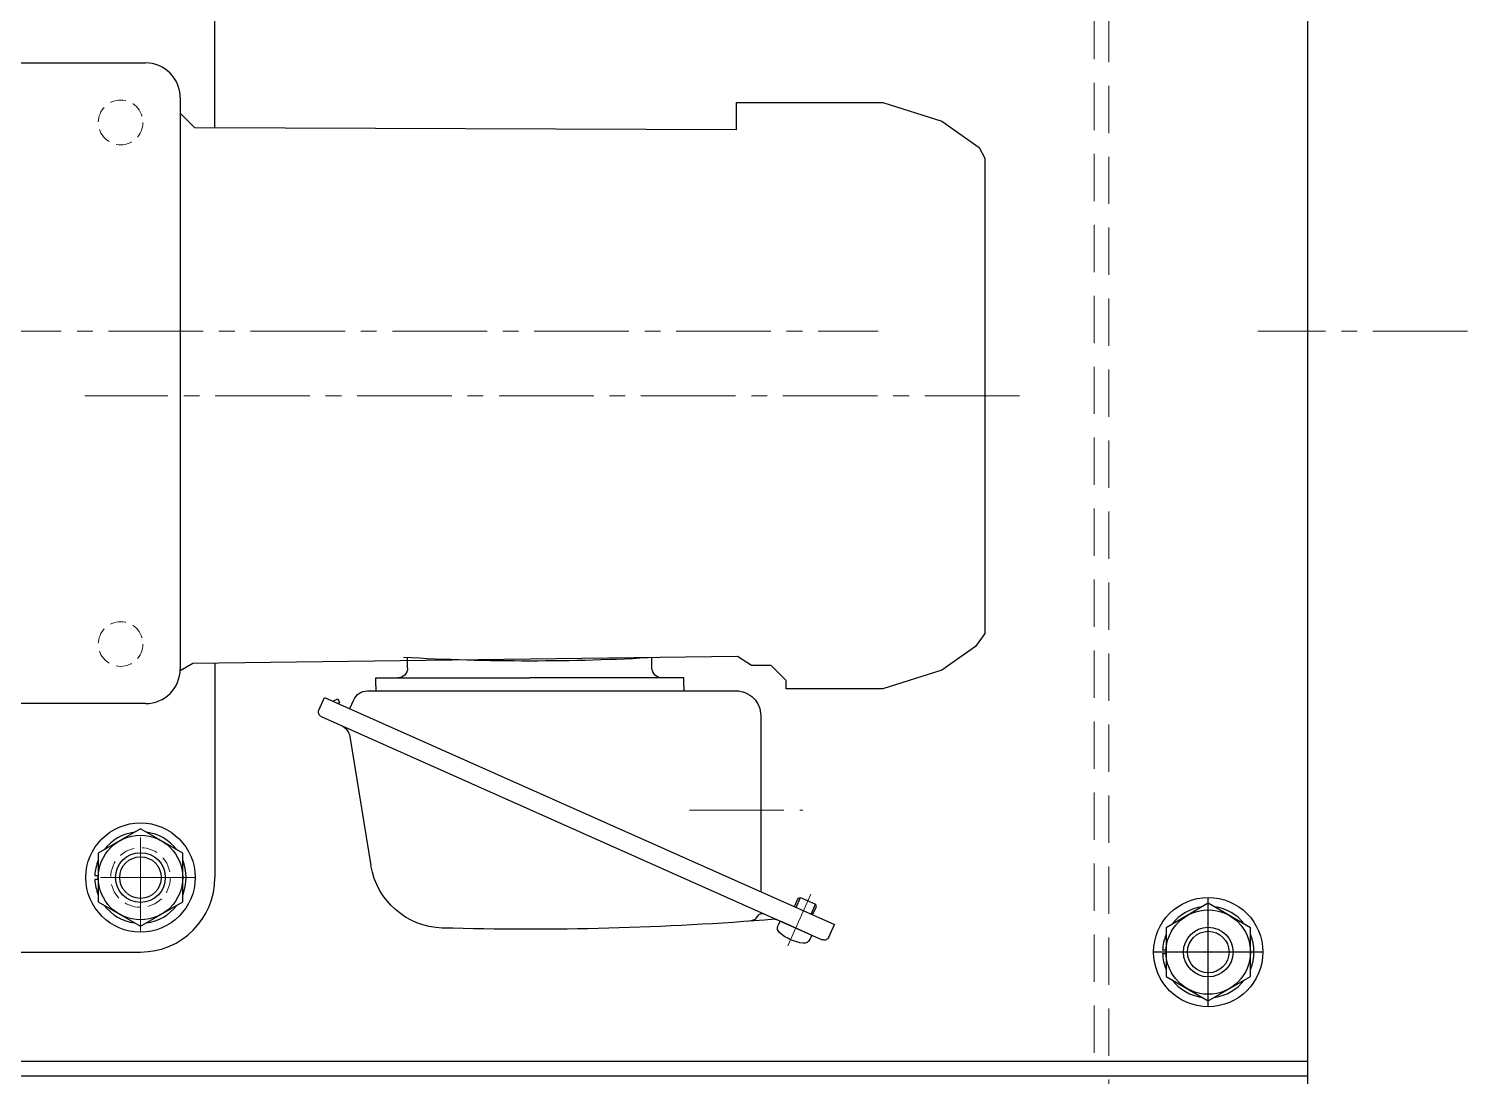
# Model space of a CAD drawing. Header units: millimetres. Extents: x 0 to 51411, y 0 to 16902.
# Drawn here: x 4482 to 4771.4, y 13345.9 to 13556.8 of the extents above; entities that cross this region are included whole.
import ezdxf

# ---------------------------------------------------------------- set-up
doc = ezdxf.new("R2010")
doc.units = ezdxf.units.MM
doc.linetypes.add('CENTER2', pattern=[28.575, 19.05, -3.175, 3.175, -3.175])
doc.linetypes.add('HIDDEN2', pattern=[4.7625, 3.175, -1.5875])
for name, color, linetype, lineweight in [('01_外形線', 7, 'Continuous', 25), ('03_かくれ線', 6, 'HIDDEN2', 13), ('04_中心線', 1, 'CENTER2', 9)]:
    doc.layers.add(name, color=color, linetype=linetype, lineweight=lineweight)

# ---------------------------------------------------------------- blocks, each defined once
blk = doc.blocks.new('*U1590')
at = {"layer": '04_中心線', "color": 0, "linetype": 'CENTER2', "transparency": 16777216}
blk.add_line((0, 45), (0, 228.5), dxfattribs=at)

msp = doc.modelspace()

# ---------------------------------------------------------------- linework, layer by layer
at = {"layer": '01_外形線', "transparency": 33554508}
for p, q in [((4739.467, 13768.911), (4739.467, 13222.911)), ((4519.467, 13536.782), (4519.467, 13605.912)), ((4377.467, 13549.912), (4505.467, 13549.912)), ((4512.467, 13542.912), (4512.467, 13427.912)), ((4519.467, 13429.076), (4519.467, 13385.912)), ((4505.467, 13420.912), (4377.467, 13420.912)), ((4344.467, 13370.912), (4504.467, 13370.912)), ((4739.467, 13348.912), (3559.467, 13348.912)), ((4739.467, 13345.912), (3559.467, 13345.912))]:
    msp.add_line(p, q, dxfattribs=at)
at = {"layer": '01_外形線'}
msp.add_lwpolyline([(4739.467, 13760.909), (4739.467, 13230.911, 0.4142136), (4749.467, 13220.911), (5437.467, 13220.911, 0.4142136), (5447.467, 13230.911), (5447.467, 13760.909, 0.4142136), (5437.467, 13770.909), (4749.467, 13770.909, 0.4142136)], format="xyb", close=True, dxfattribs=at)
at = {"layer": '01_外形線', "transparency": 33554508}
for points in [[(4624.467, 13536.412), (4624.467, 13541.912), (4653.972, 13541.912), (4665.787, 13538.186), (4673.358, 13532.885), (4674.467, 13530.755), (4674.467, 13435.068), (4672.605, 13432.411), (4665.787, 13427.637), (4653.972, 13423.912), (4634.467, 13423.912), (4634.467, 13425.572), (4631.467, 13428.572), (4627.467, 13428.572), (4624.7, 13430.412), (4514.987, 13429.019), (4512.457, 13427.547)], [(4624.467, 13536.412), (4515.415, 13536.797), (4512.467, 13539.796)], [(4558.26, 13428.091), (4558.26, 13430.162)], [(4607.46, 13428.091), (4607.46, 13430.162)], [(4551.86, 13426.091), (4582.86, 13426.091)], [(4551.86, 13424.491), (4551.86, 13426.091)], [(4551.86, 13424.491), (4551.86, 13423.491)], [(4613.86, 13426.091), (4582.86, 13426.091)], [(4613.86, 13424.491), (4613.86, 13426.091)], [(4613.86, 13424.491), (4613.86, 13423.491)], [(4540.37, 13419.627), (4541.509, 13422.185)], [(4541.509, 13422.185), (4644.192, 13376.468)], [(4543.203, 13421.431), (4544.204, 13421.856)], [(4544.204, 13421.856), (4544.516, 13421.12)], [(4546.625, 13419.908), (4547.428, 13421.711)], [(4550.169, 13423.491), (4624.36, 13423.491)], [(4544.202, 13420.987), (4544.516, 13421.12)], [(4540.877, 13418.307), (4582.86, 13399.615)], [(4629.36, 13418.491), (4629.36, 13383.072)], [(4546.621, 13414.27), (4550.879, 13388.314)], [(4582.86, 13399.615), (4641.733, 13373.403)], [(4504.467, 13395.727), (4495.967, 13390.819)], [(4512.967, 13390.819), (4504.467, 13395.727)], [(4495.967, 13390.819), (4495.967, 13381.004)], [(4512.967, 13381.004), (4512.967, 13390.819)], [(4495.967, 13386.287), (4495.275, 13386.287)], [(4495.967, 13385.537), (4495.275, 13385.537)], [(4636.153, 13380.048), (4636.905, 13381.738)], [(4636.472, 13379.905), (4637.367, 13381.915)], [(4636.905, 13381.738), (4637.367, 13381.915)], [(4637.367, 13381.915), (4640.382, 13380.573)], [(4719.467, 13359.911), (4719.467, 13381.911)], [(4495.967, 13381.004), (4504.467, 13376.097)], [(4504.467, 13376.097), (4512.967, 13381.004)], [(4639.487, 13378.563), (4640.382, 13380.573)], [(4639.807, 13378.421), (4640.559, 13380.111)], [(4640.559, 13380.111), (4640.382, 13380.573)], [(4719.467, 13380.726), (4710.967, 13375.818)], [(4727.967, 13375.818), (4719.467, 13380.726)], [(4633.237, 13377.186), (4632.839, 13376.292)], [(4633.237, 13377.186), (4639.632, 13374.339)], [(4633.237, 13377.186), (4639.632, 13374.339)], [(4643.053, 13373.91), (4644.192, 13376.468)], [(4710.967, 13375.818), (4710.967, 13366.003)], [(4727.967, 13366.003), (4727.967, 13375.818)], [(4639.632, 13374.339), (4639.233, 13373.445)], [(4730.467, 13370.911), (4708.467, 13370.911)], [(4710.967, 13371.286), (4710.275, 13371.286)], [(4710.967, 13370.536), (4710.275, 13370.536)], [(4710.967, 13366.003), (4719.467, 13361.096)], [(4719.467, 13361.096), (4727.967, 13366.003)]]:
    msp.add_lwpolyline(points, dxfattribs=at)
for points in [[(4558.26, 13428.091, -0.4142136), (4556.26, 13426.091)], [(4608.267, 13430.207, -0.0281894), (4557.454, 13430.207)], [(4609.46, 13426.091, -0.4142136), (4607.46, 13428.091)], [(4547.428, 13421.711, -0.2962135), (4550.169, 13423.491)], [(4624.36, 13423.491, -0.4142136), (4629.36, 13418.491)], [(4540.877, 13418.307, -0.4142136), (4540.37, 13419.627)], [(4544.88, 13416.525, -0.2524906), (4546.621, 13414.27)], [(4503.265, 13395.033, 0.1988668), (4497.169, 13391.513)], [(4511.765, 13391.513, 0.1988668), (4505.669, 13395.033)], [(4495.967, 13389.432, 0.0881874), (4495.275, 13386.287)], [(4512.967, 13382.392, 0.1988668), (4512.967, 13389.432)], [(4565.241, 13375.75, -0.3590323), (4550.879, 13388.314)], [(4495.275, 13385.537, 0.0881874), (4495.967, 13382.392)], [(4497.169, 13380.31, 0.1988668), (4503.265, 13376.79)], [(4505.669, 13376.79, 0.1988668), (4511.765, 13380.31)], [(4628.81, 13378.307, -0.2762378), (4627.131, 13377.126)], [(4628.719, 13378.103, -0.4142136), (4630.039, 13378.61)], [(4718.265, 13380.032, 0.1988668), (4712.169, 13376.512)], [(4726.765, 13376.512, 0.1988668), (4720.669, 13380.032)], [(4632.181, 13377.521, -0.0279233), (4565.241, 13375.75)], [(4632.181, 13377.521, -0.1259531), (4632.67, 13377.438)], [(4633.18, 13374.776, -0.3316794), (4632.839, 13376.292)], [(4637.878, 13372.684, -0.1458979), (4633.18, 13374.776)], [(4639.233, 13373.445, -0.3316794), (4637.878, 13372.684)], [(4643.053, 13373.91, -0.4142136), (4641.733, 13373.403)], [(4710.967, 13374.431, 0.0881874), (4710.275, 13371.286)], [(4727.967, 13367.391, 0.1988668), (4727.967, 13374.431)], [(4710.275, 13370.536, 0.0881874), (4710.967, 13367.391)], [(4712.169, 13365.31, 0.1988668), (4718.265, 13361.79)], [(4720.669, 13361.79, 0.1988668), (4726.765, 13365.31)]]:
    msp.add_lwpolyline(points, format="xyb", dxfattribs=at)
for centre, radius in [((4504.467, 13385.912), 11), ((4504.467, 13385.912), 8.5), ((4504.467, 13385.912), 5), ((4504.467, 13385.912), 4.188), ((4719.467, 13370.911), 11), ((4719.467, 13370.911), 8.5), ((4719.467, 13370.911), 5), ((4719.467, 13370.911), 4.188)]:
    msp.add_circle(centre, radius, dxfattribs=at)
for centre, radius, start, end in [((4505.467, 13542.912), 7, 0, 90), ((4505.467, 13427.912), 7, 270, 0), ((4504.467, 13385.912), 15, 270, 0)]:
    msp.add_arc(centre, radius, start, end, dxfattribs=at)
at = {"layer": '03_かくれ線', "ltscale": 3, "transparency": 33554508}
for p, q in [((4699.467, 13773.911), (4699.467, 13217.911)), ((4696.467, 13645.912), (4696.467, 13345.911))]:
    msp.add_line(p, q, dxfattribs=at)
at = {"layer": '03_かくれ線', "transparency": 33554508}
for centre, radius in [((4500.467, 13537.912), 4.5), ((4500.467, 13432.912), 4.5), ((4504.467, 13385.912), 6)]:
    msp.add_circle(centre, radius, dxfattribs=at)
at = {"layer": '04_中心線'}
msp.add_line((5457.467, 13495.91), (4729.467, 13495.91), dxfattribs=at)
at = {"layer": '04_中心線', "transparency": 33554508}
msp.add_line((4681.44, 13482.912), (4493.258, 13482.912), dxfattribs=at)
for points in [[(4614.978, 13399.491), (4637.846, 13399.491)], [(4504.467, 13374.912), (4504.467, 13396.912)], [(4515.467, 13385.912), (4493.467, 13385.912)], [(4634.832, 13372.163), (4639.455, 13382.547)]]:
    msp.add_lwpolyline(points, dxfattribs=at)

# ---------------------------------------------------------------- block references
at = {"layer": '04_中心線', "linetype": 'CENTER2', "transparency": 33554508, "rotation": 270}
msp.add_blockref('*U1590', (4424.467, 13495.912), dxfattribs=at)

doc.saveas('drawing.dxf')
